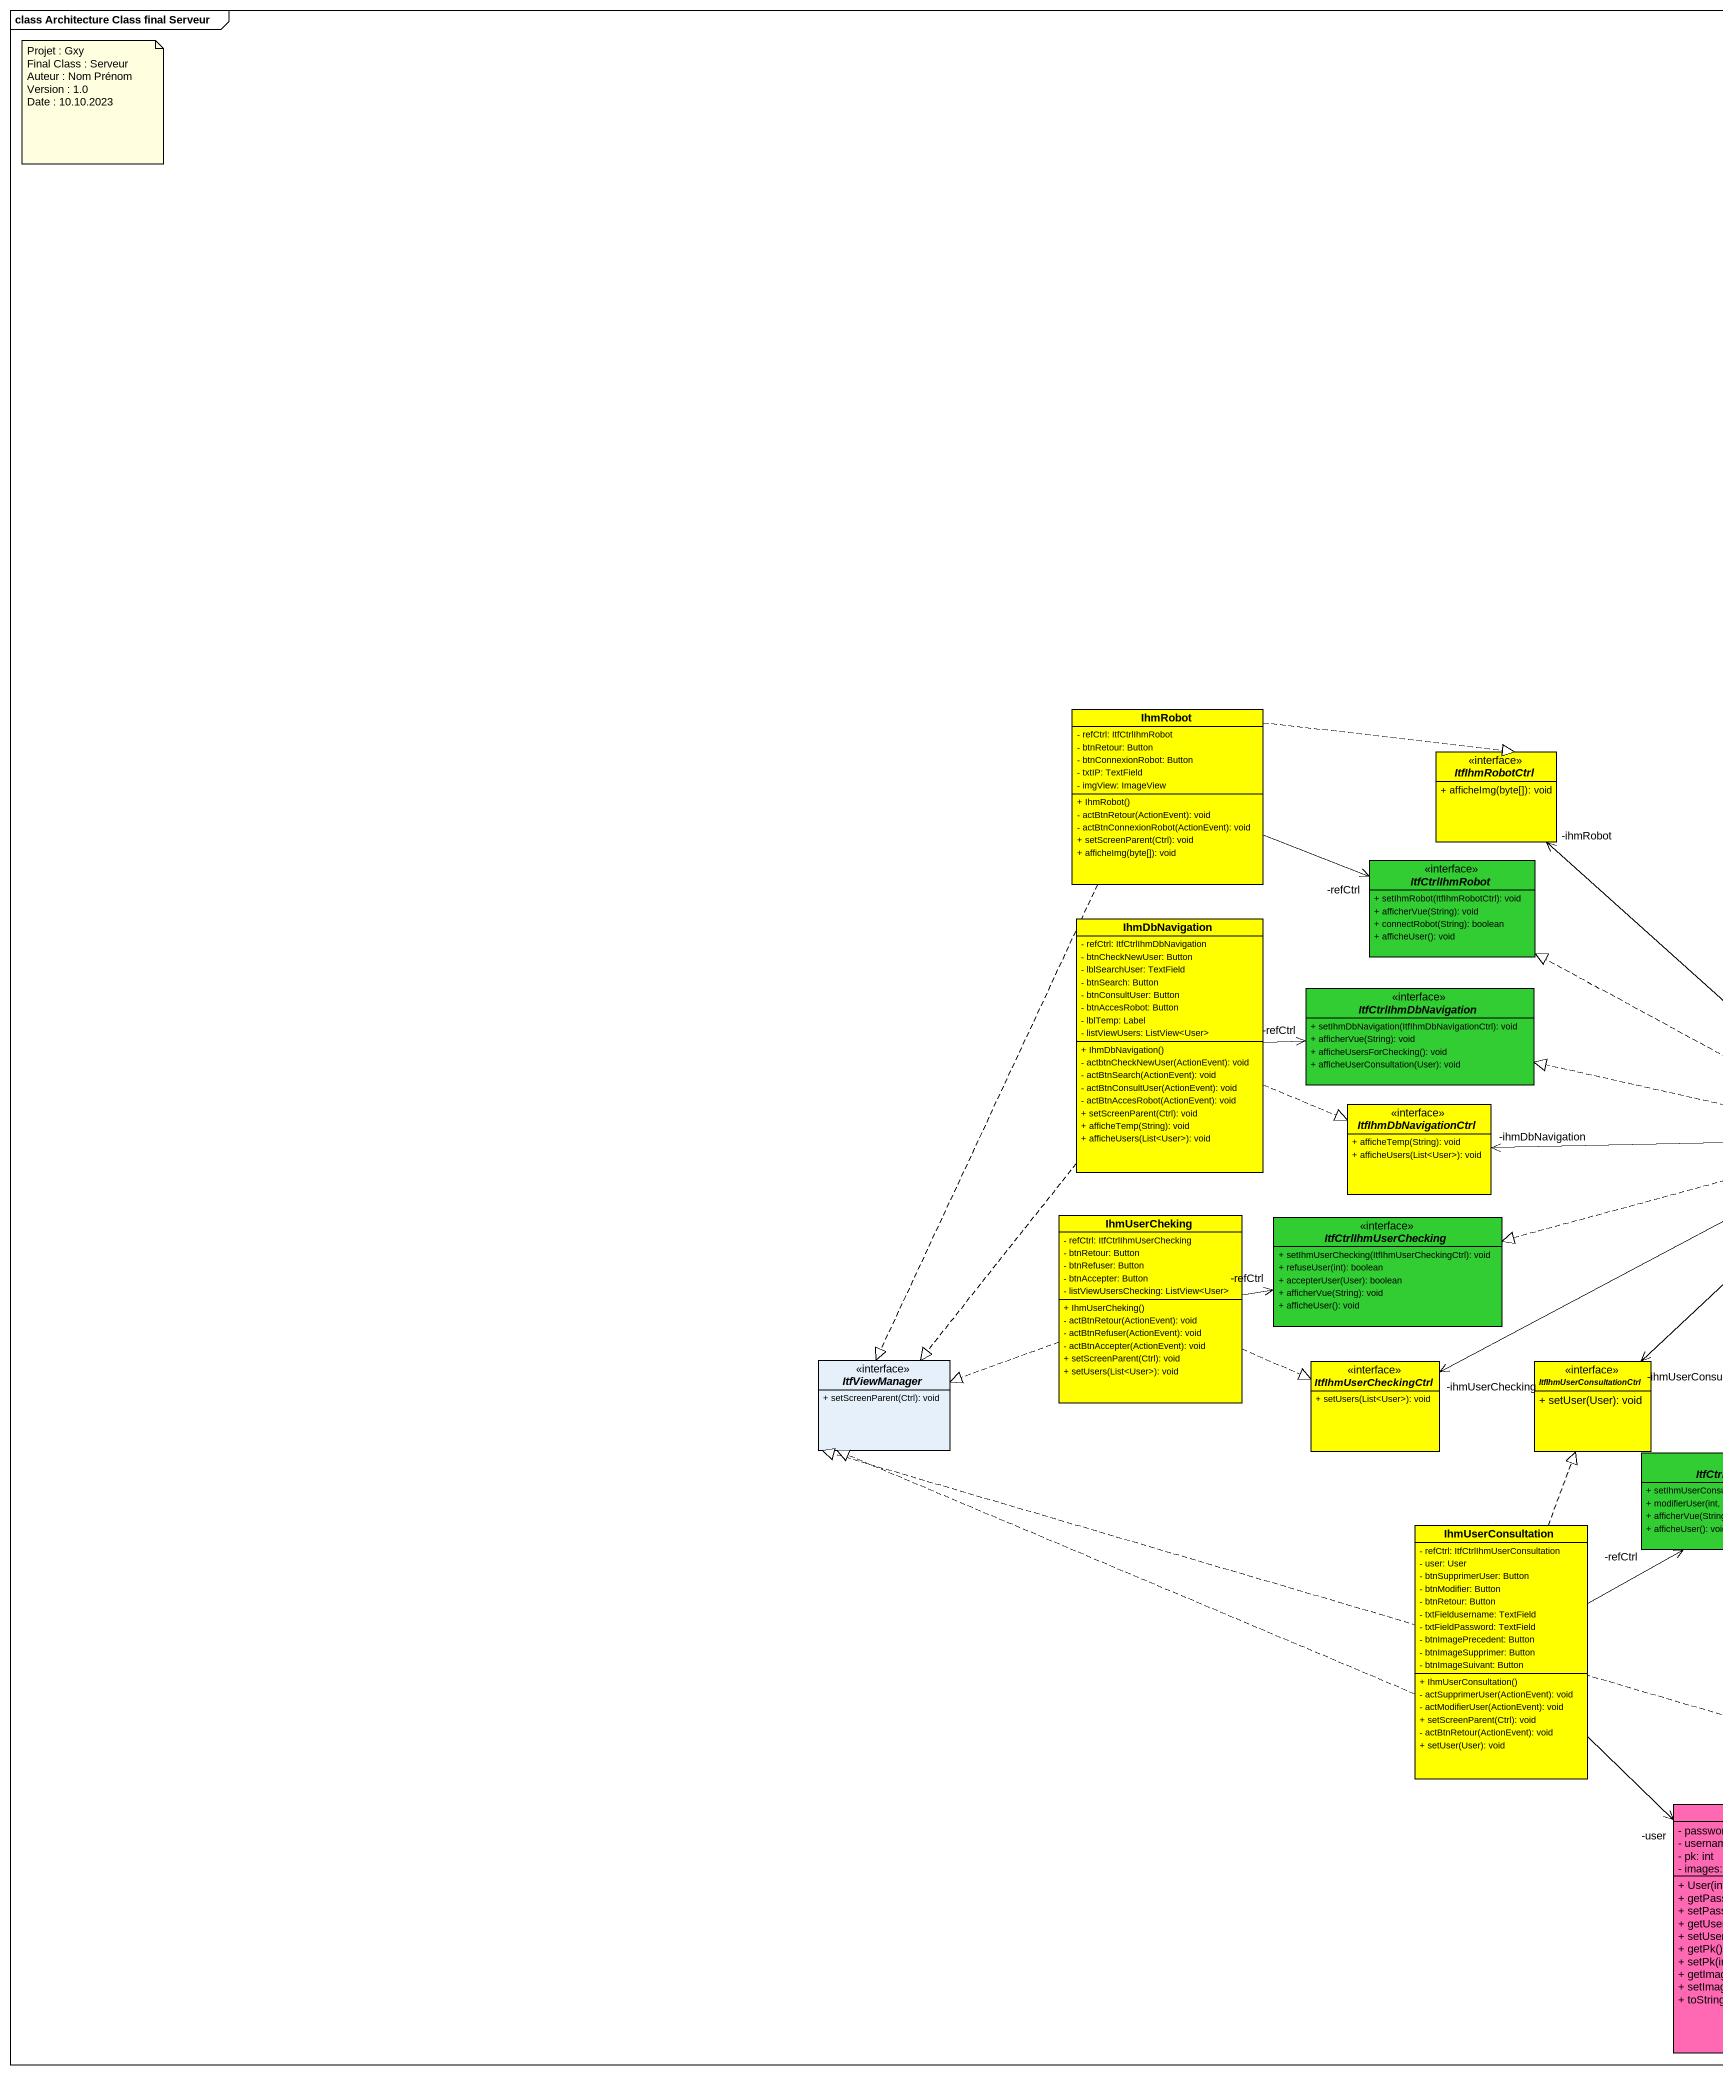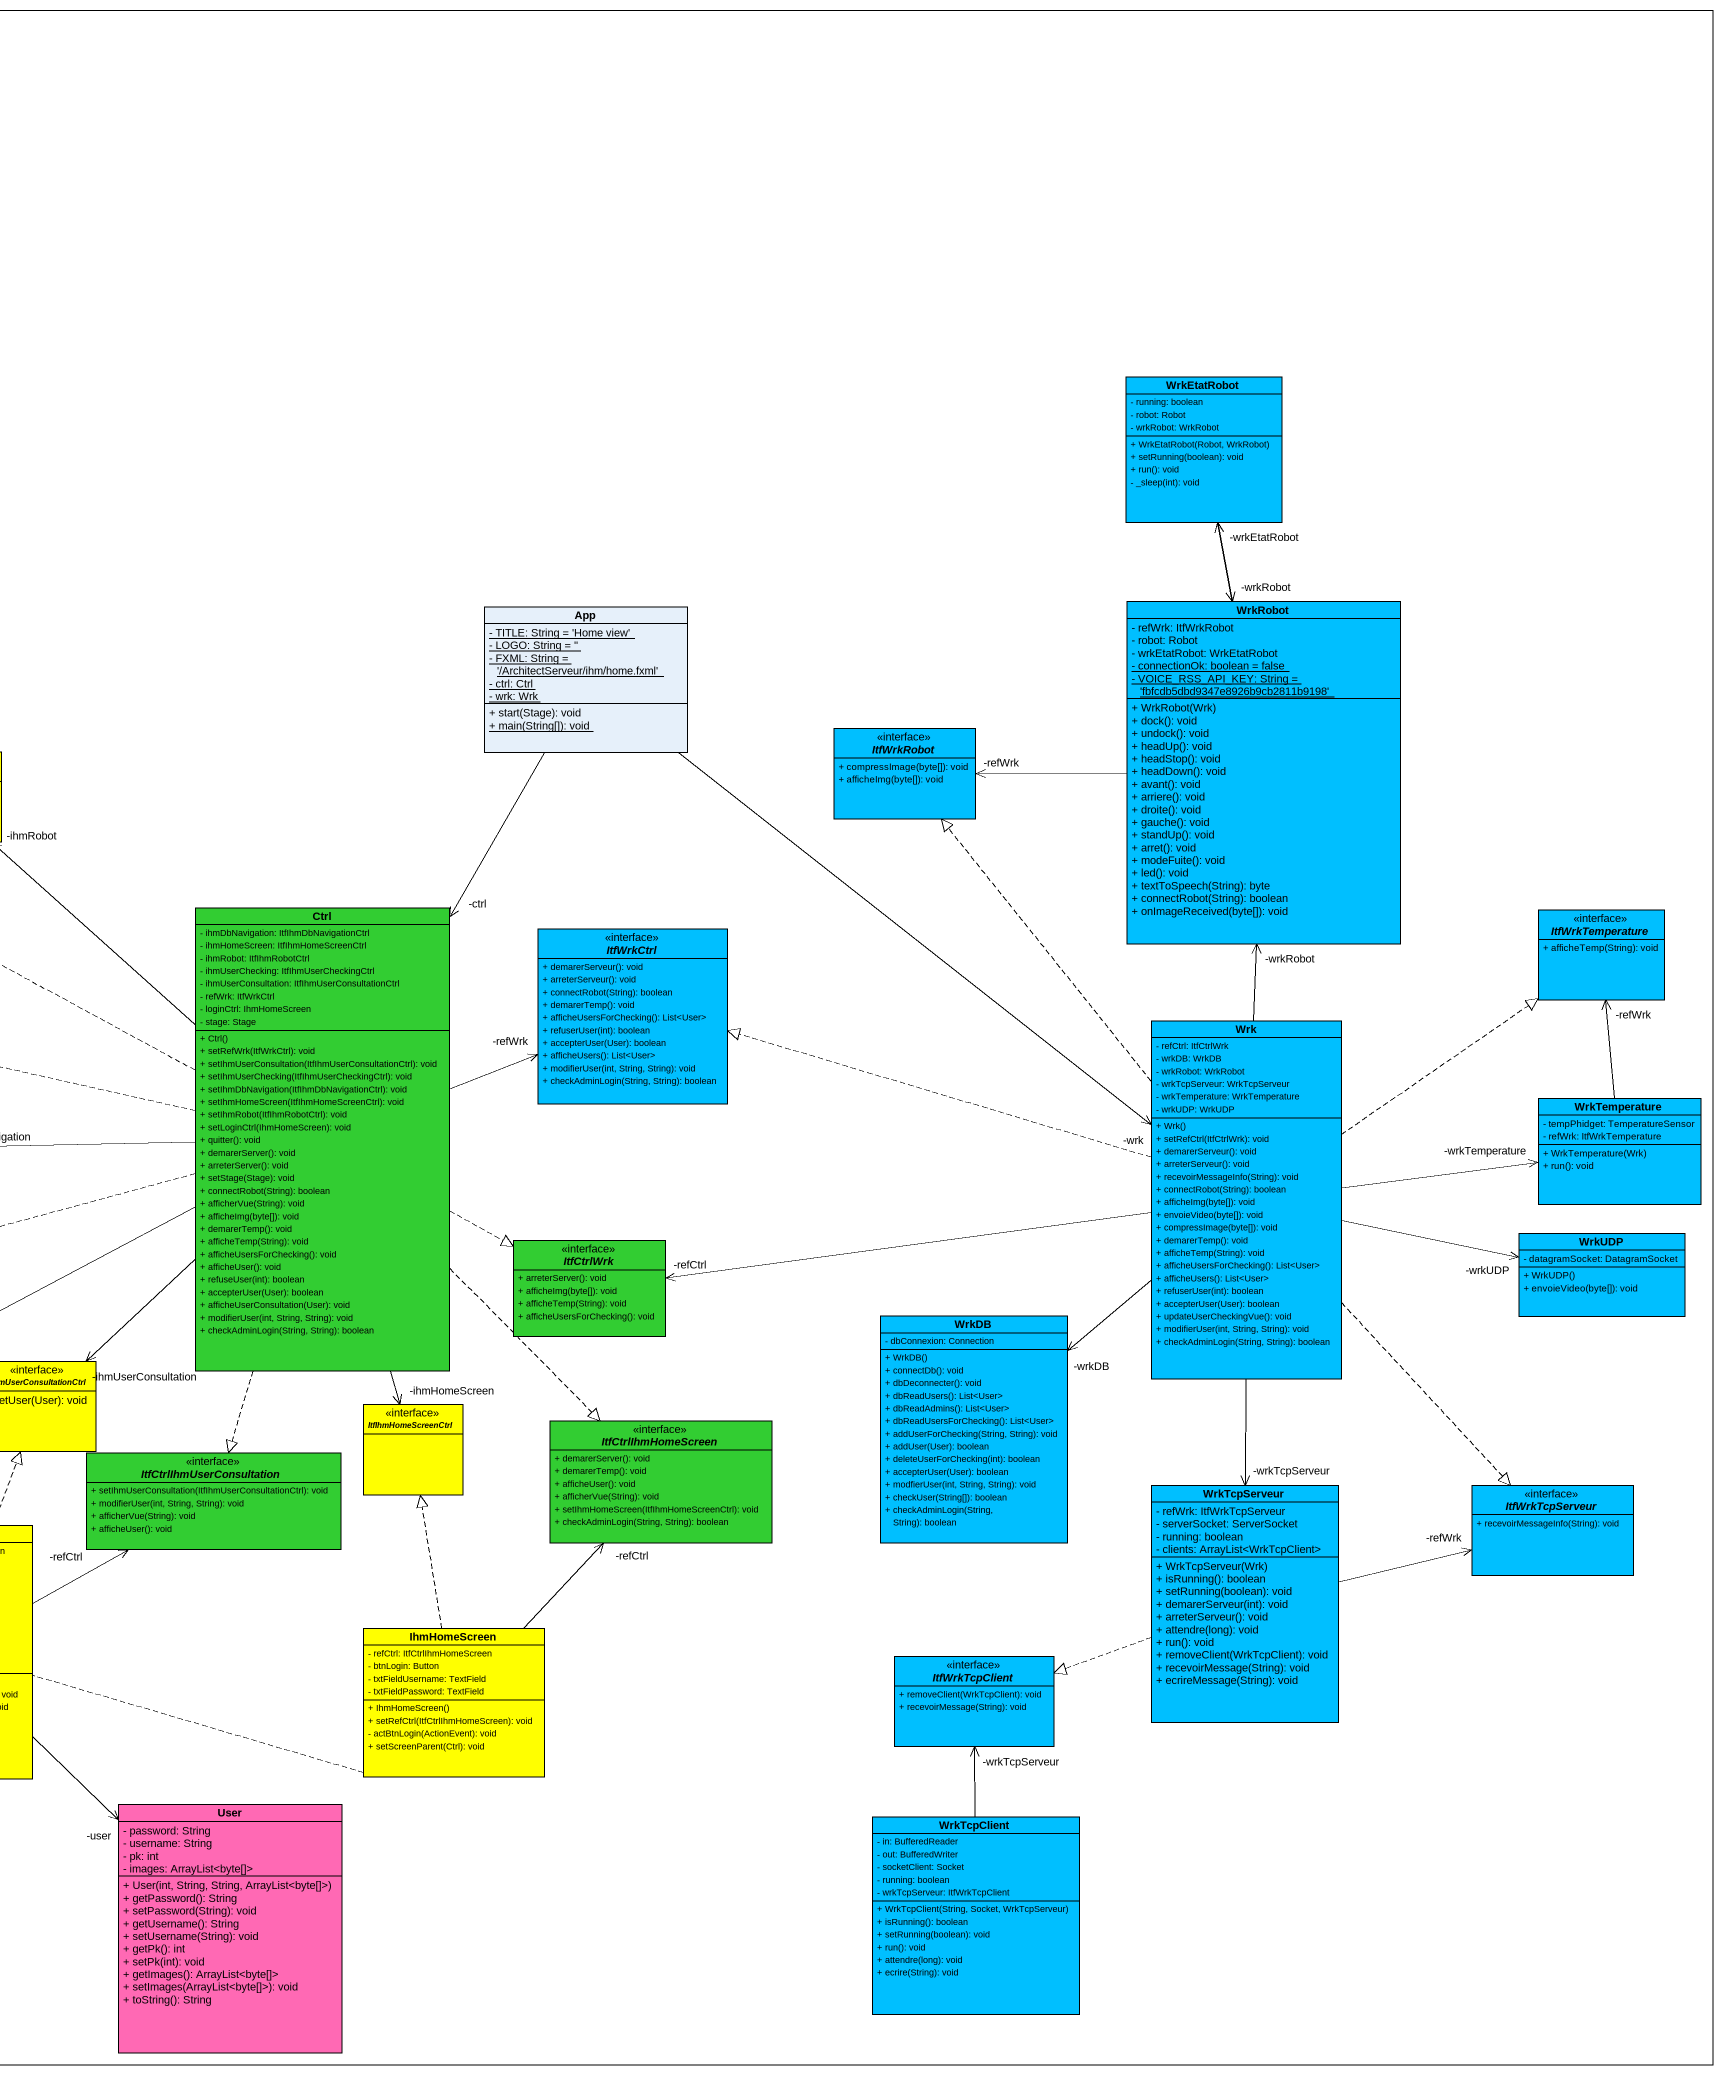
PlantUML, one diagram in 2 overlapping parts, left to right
@startuml
mainframe class Architecture Class final Serveur
hide circle
hide empty members
skinparam classAttributeIconSize 0
class WrkEtatRobot #00BFFF {
  - running: boolean
  - robot: Robot
  - wrkRobot: WrkRobot
  + WrkEtatRobot(Robot, WrkRobot)
  + setRunning(boolean): void
  + run(): void
  - _sleep(int): void
}
class App {
  {static} - TITLE: String = 'Home view'
  {static} - LOGO: String = ''
  {static} - FXML: String = '/ArchitectServeur/ihm/home.fxml'
  {static} - ctrl: Ctrl
  {static} - wrk: Wrk
  + start(Stage): void
  {static} + main(String[]): void
}
class WrkRobot #00BFFF {
  - refWrk: ItfWrkRobot
  - robot: Robot
  - wrkEtatRobot: WrkEtatRobot
  {static} - connectionOk: boolean = false
  {static} - VOICE_RSS_API_KEY: String = 'fbfcdb5dbd9347e8926b9cb2811b9198'
  + WrkRobot(Wrk)
  + dock(): void
  + undock(): void
  + headUp(): void
  + headStop(): void
  + headDown(): void
  + avant(): void
  + arriere(): void
  + droite(): void
  + gauche(): void
  + standUp(): void
  + arret(): void
  + modeFuite(): void
  + led(): void
  + textToSpeech(String): byte
  + connectRobot(String): boolean
  + onImageReceived(byte[]): void
}
class IhmRobot #FFFF00 {
  - refCtrl: ItfCtrlIhmRobot
  - btnRetour: Button
  - btnConnexionRobot: Button
  - txtIP: TextField
  - imgView: ImageView
  + IhmRobot()
  - actBtnRetour(ActionEvent): void
  - actBtnConnexionRobot(ActionEvent): void
  + setScreenParent(Ctrl): void
  + afficheImg(byte[]): void
}
interface ItfIhmRobotCtrl #FFFF00 {
  + afficheImg(byte[]): void
}
interface ItfWrkRobot #00BFFF {
  + compressImage(byte[]): void
  + afficheImg(byte[]): void
}
interface ItfCtrlIhmRobot #32CD32 {
  + setIhmRobot(ItfIhmRobotCtrl): void
  + afficherVue(String): void
  + connectRobot(String): boolean
  + afficheUser(): void
}
class IhmDbNavigation #FFFF00 {
  - refCtrl: ItfCtrlIhmDbNavigation
  - btnCheckNewUser: Button
  - lblSearchUser: TextField
  - btnSearch: Button
  - btnConsultUser: Button
  - btnAccesRobot: Button
  - lblTemp: Label
  - listViewUsers: ListView<User>
  + IhmDbNavigation()
  - actbtnCheckNewUser(ActionEvent): void
  - actBtnSearch(ActionEvent): void
  - actBtnConsultUser(ActionEvent): void
  - actBtnAccesRobot(ActionEvent): void
  + setScreenParent(Ctrl): void
  + afficheTemp(String): void
  + afficheUsers(List<User>): void
}
class Ctrl #32CD32 {
  - ihmDbNavigation: ItfIhmDbNavigationCtrl
  - ihmHomeScreen: ItfIhmHomeScreenCtrl
  - ihmRobot: ItfIhmRobotCtrl
  - ihmUserChecking: ItfIhmUserCheckingCtrl
  - ihmUserConsultation: ItfIhmUserConsultationCtrl
  - refWrk: ItfWrkCtrl
  - loginCtrl: IhmHomeScreen
  - stage: Stage
  + Ctrl()
  + setRefWrk(ItfWrkCtrl): void
  + setIhmUserConsultation(ItfIhmUserConsultationCtrl): void
  + setIhmUserChecking(ItfIhmUserCheckingCtrl): void
  + setIhmDbNavigation(ItfIhmDbNavigationCtrl): void
  + setIhmHomeScreen(ItfIhmHomeScreenCtrl): void
  + setIhmRobot(ItfIhmRobotCtrl): void
  + setLoginCtrl(IhmHomeScreen): void
  + quitter(): void
  + demarerServer(): void
  + arreterServer(): void
  + setStage(Stage): void
  + connectRobot(String): boolean
  + afficherVue(String): void
  + afficheImg(byte[]): void
  + demarerTemp(): void
  + afficheTemp(String): void
  + afficheUsersForChecking(): void
  + afficheUser(): void
  + refuseUser(int): boolean
  + accepterUser(User): boolean
  + afficheUserConsultation(User): void
  + modifierUser(int, String, String): void
  + checkAdminLogin(String, String): boolean
}
interface ItfWrkCtrl #00BFFF {
  + demarerServeur(): void
  + arreterServeur(): void
  + connectRobot(String): boolean
  + demarerTemp(): void
  + afficheUsersForChecking(): List<User>
  + refuserUser(int): boolean
  + accepterUser(User): boolean
  + afficheUsers(): List<User>
  + modifierUser(int, String, String): void
  + checkAdminLogin(String, String): boolean
}
interface ItfWrkTemperature #00BFFF {
  + afficheTemp(String): void
}
interface ItfCtrlIhmDbNavigation #32CD32 {
  + setIhmDbNavigation(ItfIhmDbNavigationCtrl): void
  + afficherVue(String): void
  + afficheUsersForChecking(): void
  + afficheUserConsultation(User): void
}
class Wrk #00BFFF {
  - refCtrl: ItfCtrlWrk
  - wrkDB: WrkDB
  - wrkRobot: WrkRobot
  - wrkTcpServeur: WrkTcpServeur
  - wrkTemperature: WrkTemperature
  - wrkUDP: WrkUDP
  + Wrk()
  + setRefCtrl(ItfCtrlWrk): void
  + demarerServeur(): void
  + arreterServeur(): void
  + recevoirMessageInfo(String): void
  + connectRobot(String): boolean
  + afficheImg(byte[]): void
  + envoieVideo(byte[]): void
  + compressImage(byte[]): void
  + demarerTemp(): void
  + afficheTemp(String): void
  + afficheUsersForChecking(): List<User>
  + afficheUsers(): List<User>
  + refuserUser(int): boolean
  + accepterUser(User): boolean
  + updateUserCheckingVue(): void
  + modifierUser(int, String, String): void
  + checkAdminLogin(String, String): boolean
}
interface ItfIhmDbNavigationCtrl #FFFF00 {
  + afficheTemp(String): void
  + afficheUsers(List<User>): void
}
class WrkTemperature #00BFFF {
  - tempPhidget: TemperatureSensor
  - refWrk: ItfWrkTemperature
  + WrkTemperature(Wrk)
  + run(): void
}
class IhmUserCheking #FFFF00 {
  - refCtrl: ItfCtrlIhmUserChecking
  - btnRetour: Button
  - btnRefuser: Button
  - btnAccepter: Button
  - listViewUsersChecking: ListView<User>
  + IhmUserCheking()
  - actBtnRetour(ActionEvent): void
  - actBtnRefuser(ActionEvent): void
  - actBtnAccepter(ActionEvent): void
  + setScreenParent(Ctrl): void
  + setUsers(List<User>): void
}
interface ItfCtrlIhmUserChecking #32CD32 {
  + setIhmUserChecking(ItfIhmUserCheckingCtrl): void
  + refuseUser(int): boolean
  + accepterUser(User): boolean
  + afficherVue(String): void
  + afficheUser(): void
}
interface ItfCtrlWrk #32CD32 {
  + arreterServer(): void
  + afficheImg(byte[]): void
  + afficheTemp(String): void
  + afficheUsersForChecking(): void
}
class WrkUDP #00BFFF {
  - datagramSocket: DatagramSocket
  + WrkUDP()
  + envoieVideo(byte[]): void
}
class WrkDB #00BFFF {
  - dbConnexion: Connection
  + WrkDB()
  + connectDb(): void
  + dbDeconnecter(): void
  + dbReadUsers(): List<User>
  + dbReadAdmins(): List<User>
  + dbReadUsersForChecking(): List<User>
  + addUserForChecking(String, String): void
  + addUser(User): boolean
  + deleteUserForChecking(int): boolean
  + accepterUser(User): boolean
  + modfierUser(int, String, String): void
  + checkUser(String[]): boolean
  + checkAdminLogin(String, String): boolean
}
interface ItfViewManager <<interface>> {
  + setScreenParent(Ctrl): void
}
interface ItfIhmUserCheckingCtrl #FFFF00 {
  + setUsers(List<User>): void
}
interface ItfIhmUserConsultationCtrl #FFFF00 {
  + setUser(User): void
}
interface ItfIhmHomeScreenCtrl #FFFF00
interface ItfCtrlIhmHomeScreen #32CD32 {
  + demarerServer(): void
  + demarerTemp(): void
  + afficheUser(): void
  + afficherVue(String): void
  + setIhmHomeScreen(ItfIhmHomeScreenCtrl): void
  + checkAdminLogin(String, String): boolean
}
interface ItfCtrlIhmUserConsultation #32CD32 {
  + setIhmUserConsultation(ItfIhmUserConsultationCtrl): void
  + modifierUser(int, String, String): void
  + afficherVue(String): void
  + afficheUser(): void
}
class WrkTcpServeur #00BFFF {
  - refWrk: ItfWrkTcpServeur
  - serverSocket: ServerSocket
  - running: boolean
  - clients: ArrayList<WrkTcpClient>
  + WrkTcpServeur(Wrk)
  + isRunning(): boolean
  + setRunning(boolean): void
  + demarerServeur(int): void
  + arreterServeur(): void
  + attendre(long): void
  + run(): void
  + removeClient(WrkTcpClient): void
  + recevoirMessage(String): void
  + ecrireMessage(String): void
}
interface ItfWrkTcpServeur #00BFFF {
  + recevoirMessageInfo(String): void
}
class IhmUserConsultation #FFFF00 {
  - refCtrl: ItfCtrlIhmUserConsultation
  - user: User
  - btnSupprimerUser: Button
  - btnModifier: Button
  - btnRetour: Button
  - txtFieldusername: TextField
  - txtFieldPassword: TextField
  - btnImagePrecedent: Button
  - btnImageSupprimer: Button
  - btnImageSuivant: Button
  + IhmUserConsultation()
  - actSupprimerUser(ActionEvent): void
  - actModifierUser(ActionEvent): void
  + setScreenParent(Ctrl): void
  - actBtnRetour(ActionEvent): void
  + setUser(User): void
}
class IhmHomeScreen #FFFF00 {
  - refCtrl: ItfCtrlIhmHomeScreen
  - btnLogin: Button
  - txtFieldUsername: TextField
  - txtFieldPassword: TextField
  + IhmHomeScreen()
  + setRefCtrl(ItfCtrlIhmHomeScreen): void
  - actBtnLogin(ActionEvent): void
  + setScreenParent(Ctrl): void
}
interface ItfWrkTcpClient #00BFFF {
  + removeClient(WrkTcpClient): void
  + recevoirMessage(String): void
}
class User #FF69B4 {
  - password: String
  - username: String
  - pk: int
  - images: ArrayList<byte[]>
  + User(int, String, String, ArrayList<byte[]>)
  + getPassword(): String
  + setPassword(String): void
  + getUsername(): String
  + setUsername(String): void
  + getPk(): int
  + setPk(int): void
  + getImages(): ArrayList<byte[]>
  + setImages(ArrayList<byte[]>): void
  + toString(): String
}
class WrkTcpClient #00BFFF {
  - in: BufferedReader
  - out: BufferedWriter
  - socketClient: Socket
  - running: boolean
  - wrkTcpServeur: ItfWrkTcpClient
  + WrkTcpClient(String, Socket, WrkTcpServeur)
  + isRunning(): boolean
  + setRunning(boolean): void
  + run(): void
  + attendre(long): void
  + ecrire(String): void
}
WrkEtatRobot --> "-wrkRobot" WrkRobot
App --> "-ctrl" Ctrl
App --> "-wrk" Wrk
WrkRobot -up-> "-wrkEtatRobot" WrkEtatRobot
WrkRobot -left-> "-refWrk" ItfWrkRobot
IhmRobot .right.|> ItfIhmRobotCtrl
IhmRobot -right-> "-refCtrl" ItfCtrlIhmRobot
IhmRobot ..|> ItfViewManager
IhmDbNavigation -right-> "-refCtrl" ItfCtrlIhmDbNavigation
IhmDbNavigation .right.|> ItfIhmDbNavigationCtrl
IhmDbNavigation ..|> ItfViewManager
Ctrl -up-> "-ihmRobot" ItfIhmRobotCtrl
Ctrl .left.|> ItfCtrlIhmRobot
Ctrl -right-> "-refWrk" ItfWrkCtrl
Ctrl .left.|> ItfCtrlIhmDbNavigation
Ctrl -left-> "-ihmDbNavigation" ItfIhmDbNavigationCtrl
Ctrl .left.|> ItfCtrlIhmUserChecking
Ctrl .right.|> ItfCtrlWrk
Ctrl -left-> "-ihmUserChecking" ItfIhmUserCheckingCtrl
Ctrl --> "-ihmUserConsultation" ItfIhmUserConsultationCtrl
Ctrl --> "-ihmHomeScreen" ItfIhmHomeScreenCtrl
Ctrl ..|> ItfCtrlIhmHomeScreen
Ctrl ..|> ItfCtrlIhmUserConsultation
Wrk -up-> "-wrkRobot" WrkRobot
Wrk .up.|> ItfWrkRobot
Wrk .left.|> ItfWrkCtrl
Wrk .up.|> ItfWrkTemperature
Wrk -right-> "-wrkTemperature" WrkTemperature
Wrk -left-> "-refCtrl" ItfCtrlWrk
Wrk -right-> "-wrkUDP" WrkUDP
Wrk --> "-wrkDB" WrkDB
Wrk --> "-wrkTcpServeur" WrkTcpServeur
Wrk ..|> ItfWrkTcpServeur
WrkTemperature -up-> "-refWrk" ItfWrkTemperature
IhmUserCheking -right-> "-refCtrl" ItfCtrlIhmUserChecking
IhmUserCheking .left.|> ItfViewManager
IhmUserCheking .right.|> ItfIhmUserCheckingCtrl
WrkTcpServeur -right-> "-refWrk" ItfWrkTcpServeur
WrkTcpServeur .left.|> ItfWrkTcpClient
IhmUserConsultation .left.|> ItfViewManager
IhmUserConsultation .up.|> ItfIhmUserConsultationCtrl
IhmUserConsultation -right-> "-refCtrl" ItfCtrlIhmUserConsultation
IhmUserConsultation --> "-user" User
IhmHomeScreen .left.|> ItfViewManager
IhmHomeScreen .up.|> ItfIhmHomeScreenCtrl
IhmHomeScreen -up-> "-refCtrl" ItfCtrlIhmHomeScreen
WrkTcpClient -up-> "-wrkTcpServeur" ItfWrkTcpClient
note as N1
  Projet : Gxy
  Final Class : Serveur
  Auteur : Nom Prénom
  Version : 1.0
  Date : 10.10.2023
end note
@enduml
